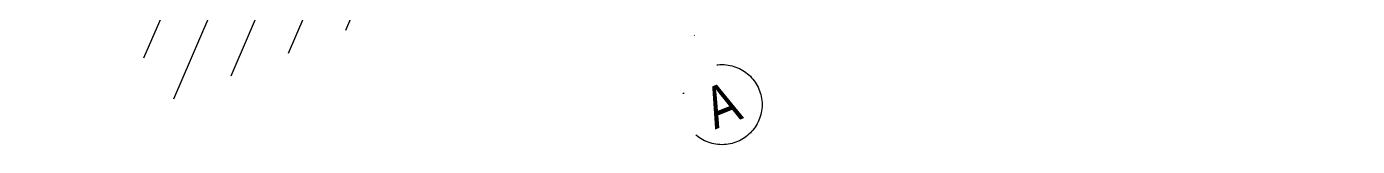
# Model space of a CAD drawing. Header units: millimetres. Extents: x 1852829 to 1882754, y -270850 to -231658.
# Drawn here: x 1863437.8 to 1863728.5, y -233930.9 to -233905.5 of the extents above; entities that cross this region are included whole.
import ezdxf
from ezdxf.enums import TextEntityAlignment as Align

# ---------------------------------------------------------------- set-up
doc = ezdxf.new("R2010")
doc.units = ezdxf.units.MM
doc.linetypes.add('aks line', pattern=[0.4001000059604644, 0.2000000029802322, -0.1000000014901161, 0.0001, -0.1000000014901161])
for name, color, linetype, lineweight in [('a_aks_line', 251, 'aks line', 13), ('a_hatch_misc', 251, 'Continuous', 15), ('a_not_malzeme_text', 252, 'Continuous', 5)]:
    doc.layers.add(name, color=color, linetype=linetype, lineweight=lineweight)
doc.styles.add('arial_1_18', font='ARIALN.TTF', dxfattribs={"height": 0.2})

# ---------------------------------------------------------------- blocks, each defined once
blk = doc.blocks.new('kesti_vaziyet')
at = {"layer": 'a_hatch_misc'}
h = blk.add_hatch(dxfattribs=at)
h.set_pattern_fill('ANSI31', color=256, scale=3)
h.set_pattern_definition([(45, (-1846351.882824646, 237468.6415953328), (-6.735192090801865, 6.735192090801865), [])])
h.paths.add_polyline_path([(0, 0), (0, -80), (2160.497209043242, -79.9999999999709), (2160.497209043242, 5.477669647661969), (1980.497209132649, 5.477669647661969), (1980.497209043009, -7.022330351523124), (1795.496951437322, -7.022330351552228), (1795.496951437322, -17.02233035140671), (1797.99695143709, -17.02233035140671), (1797.99695143709, -19.52233035140671), (1726.747212907299, -19.52233035140671), (1726.747212907299, -17.02233035140671), (1729.247212907067, -17.02233035129029), (1729.247212907299, -7.022330351290293), (1455.497209837427, -7.022330351173878), (1455.497209935216, 5.47766964812763), (1420.497209934751, 5.477669648214942), (1420.497209934751, 2.475818528328091), (1218.459285051795, 2.475818523846101), (1218.459285051795, -10.52417791157495), (1082.209278963739, -10.52417790939217), (1082.209278963739, -27.5241779119242), (1009.709284188692, -27.52417791180778), (1009.709284188692, -10.52417943254113), (745.9592890113126, -10.5241794079775), (745.9592890110798, 2.475818529026583), (710.9592781020328, 2.475818529375829), (710.9592781024985, -4.656612873077393e-10), (511.0798654924147, -4.656612873077393e-10), (511.0798654924147, -12.50000000034925), (309.8299213659484, -12.50000000023283), (309.8299187424127, -30.00000993232243), (241.0799405390862, -30.00000000034925), (241.0799405390862, -12.50000000023283), (111.079861342907, -12.50000000011642), (111.079861342907, 0)])
at = {"layer": 'a_aks_line', "ltscale": 100}
blk.add_line((113.5798613424413, 41.18234083848074), (113.5798613424413, -116.7319473153912), dxfattribs=at)
blk.add_circle((113.5798613422085, -125.4819473151583), 8.75, dxfattribs=at)
at = {"layer": 'a_aks_line', "ltscale": 100, "style": 'arial_1_18'}
blk.add_text('A', height=9, dxfattribs=at).set_placement((113.5798613431398, -129.9819473153912), align=Align.CENTER)

msp = doc.modelspace()

# ---------------------------------------------------------------- block references
at = {"layer": 'a_not_malzeme_text', "rotation": 21.69869791178304}
msp.add_blockref('kesti_vaziyet', (1863437.798305437, -233847.5965543935), dxfattribs=at)

doc.saveas('drawing.dxf')
